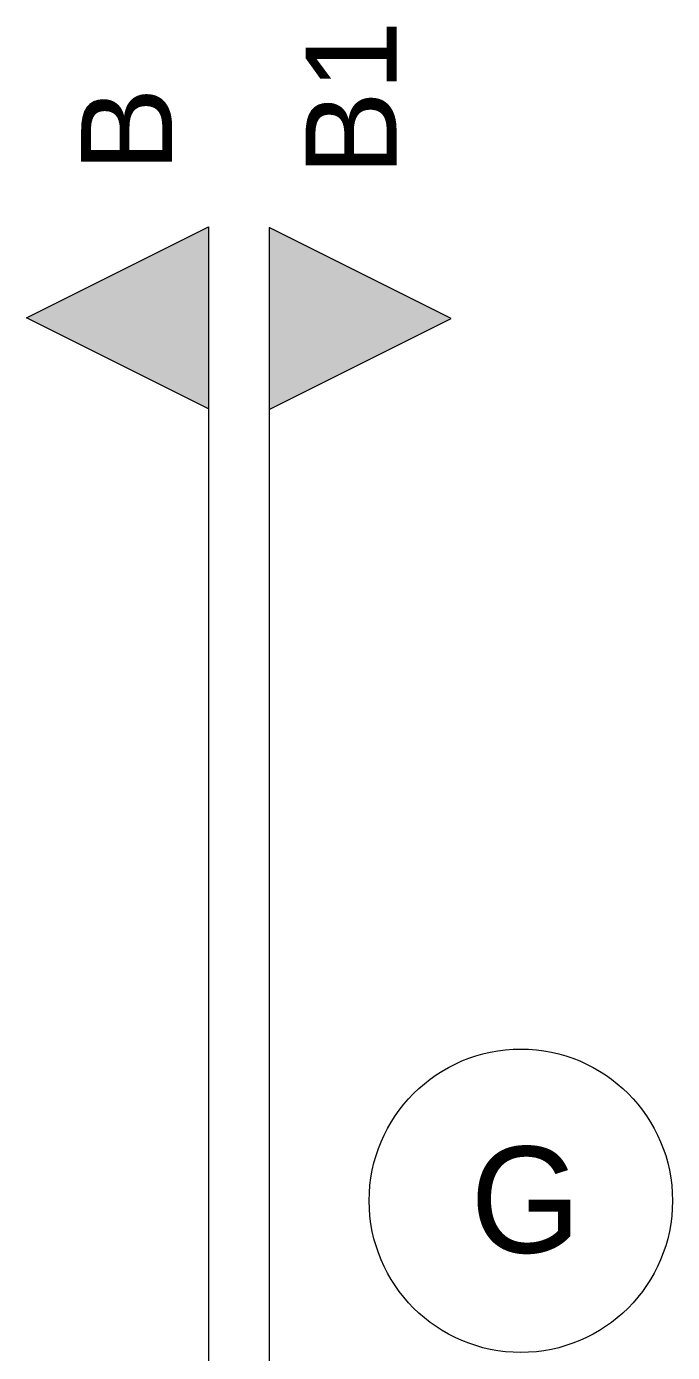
# Model space of a CAD drawing. Header units: metres. Extents: x -3 to 171, y -23 to 41.
# Drawn here: x 17.185 to 18.25, y 3.25 to 5.435 of the extents above; entities that cross this region are included whole.
import ezdxf

# ---------------------------------------------------------------- set-up
doc = ezdxf.new("R2010")
doc.units = ezdxf.units.M
doc.header["$MEASUREMENT"] = 0
doc.linetypes.add('Schnittlinie', pattern=[0.006, 0.003, -0.0015, 0, -0.0015])
doc.layers.add('6._Dach PP STG1_1_000 Achsraster', color=7, linetype='Continuous')
doc.layers.add('6._Dach PP STG1_1_851 Marker Schnitt', color=7, linetype='Continuous')
doc.styles.add('ERSTELLTER_STIL_1', font='arial.ttf')
doc.styles.add('ERSTELLTER_STIL_2', font='')
doc.styles.get('ERSTELLTER_STIL_2').set_extended_font_data('Eurostile')

msp = doc.modelspace()

# ---------------------------------------------------------------- hatches: boundary and pattern name
at = {"layer": '6._Dach PP STG1_1_851 Marker Schnitt', "linetype": 'Continuous', "lineweight": 0, "true_color": 0x000000}
for points in [[(17.4851, 5.105), (17.1851, 4.955), (17.4851, 4.805)], [(17.5851, 5.1037), (17.5851, 4.8037), (17.8851, 4.9537)]]:
    msp.add_hatch(color=18, dxfattribs=at).paths.add_polyline_path(points)

# ---------------------------------------------------------------- linework, layer by layer
at = {"layer": '6._Dach PP STG1_1_000 Achsraster', "color": 5, "linetype": 'Continuous', "lineweight": 0, "ltscale": 1000}
msp.add_circle((18, 3.5), 0.25, dxfattribs=at)
at = {"layer": '6._Dach PP STG1_1_851 Marker Schnitt', "color": 7, "linetype": 'Schnittlinie', "lineweight": 13, "ltscale": 1000}
for p, q in [((17.4851, 4.805), (17.4851, -22.5231)), ((17.5851, 4.8037), (17.5851, -22.5231))]:
    msp.add_line(p, q, dxfattribs=at)
at = {"layer": '6._Dach PP STG1_1_851 Marker Schnitt', "color": 7, "linetype": 'Continuous', "lineweight": 13, "ltscale": 1000, "flags": 128}
for points in [[(17.4851, 5.105), (17.4851, 4.805), (17.1851, 4.955)], [(17.5851, 5.1037), (17.5851, 4.8037), (17.8851, 4.9537)]]:
    msp.add_lwpolyline(points, close=True, dxfattribs=at)

# ---------------------------------------------------------------- texts
at = {"layer": '6._Dach PP STG1_1_000 Achsraster', "color": 5, "linetype": 'Continuous', "lineweight": 0, "insert": (17.9168, 3.5893), "char_height": 0.175, "attachment_point": 1, "style": 'ERSTELLTER_STIL_2'}
msp.add_mtext('\\A1;{\\pql;\\pt0;\\fEurostile|b0|i0|c0|p0;\\W1.000000;G}', dxfattribs=at)
at = {"layer": '6._Dach PP STG1_1_851 Marker Schnitt', "color": 7, "linetype": 'Continuous', "lineweight": 13, "char_height": 0.15, "rotation": 90, "style": 'ERSTELLTER_STIL_1'}
for s, insert, attachment_point in [('\\A1;{\\pqr;\\pt0;\\fArial|b0|i0|c0|p0;\\W1.000000;B1}', (17.7951, 5.4453), 9), ('\\A1;{\\pql;\\pt0;\\fArial|b0|i0|c0|p0;\\W1.000000;B}', (17.4251, 5.195), 7)]:
    msp.add_mtext(s, dxfattribs=dict(at, insert=insert, attachment_point=attachment_point))

doc.saveas('drawing.dxf')
